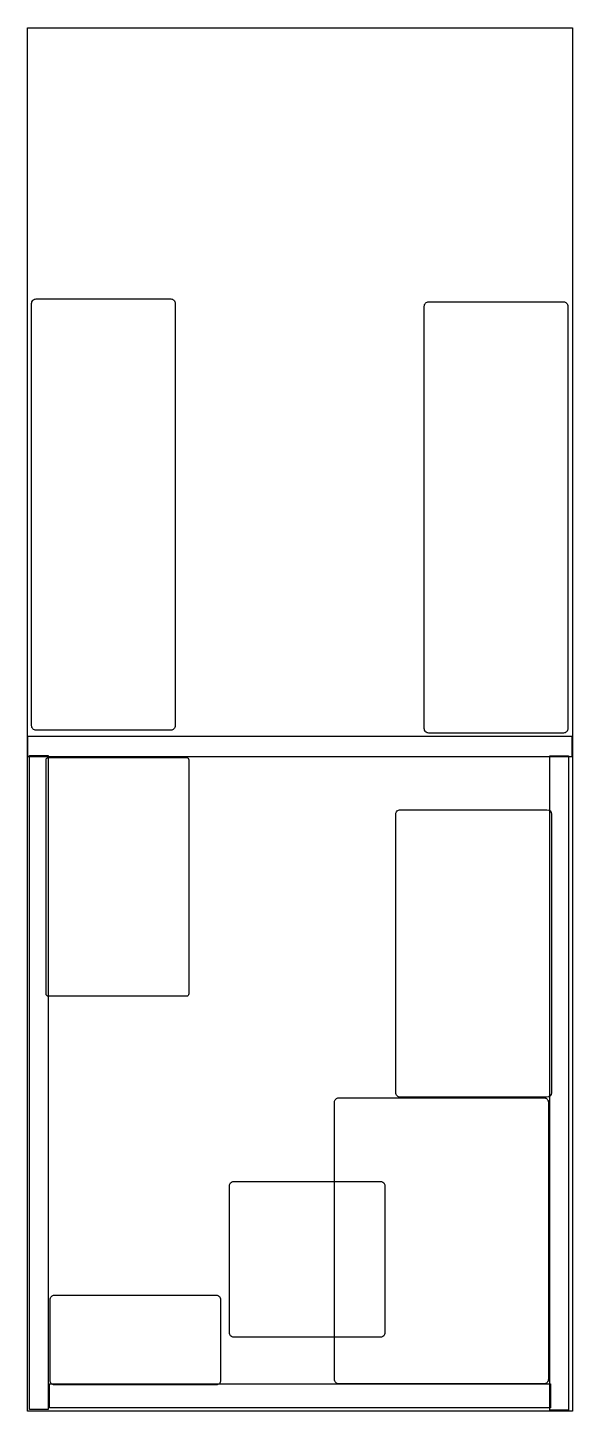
# Model space of a CAD drawing. Extents: x 0 to 6552, y 1368 to 18000.
import ezdxf

# ---------------------------------------------------------------- set-up
doc = ezdxf.new("R2010")
doc.units = 0
doc.layers.add('Layer_1', color=7, linetype='CONTINUOUS')

msp = doc.modelspace()

# ---------------------------------------------------------------- linework, layer by layer
at = {"layer": 'Layer_1', "color": 7}
for points in [[(0, 18000), (6551.999717, 18000), (6551.999717, 1368.000283), (0, 1368.000283)], [(101.618804, 14739.490772)], [(4824.397134, 14705.335843)], [(2.779979, 9481.886929), (6546.758782, 9481.886929), (6546.758782, 9234.00256), (2.779979, 9234.00256)], [(22.420087, 9253.204724), (246.829982, 9253.204724), (246.829982, 1388.514898), (22.420087, 1388.514898)], [(248.809289, 9226.258016)], [(6281.545039, 9247.970551), (6505.954934, 9247.970551), (6505.954934, 1383.280724), (6281.545039, 1383.280724)], [(4481.896252, 8599.899118)], [(3743.572839, 5137.529386)], [(2479.900337, 4131.868252)], [(323.039256, 2764.596189)], [(262.500015, 1696.874457), (6290.62518, 1696.874457), (6290.62518, 1408.874428), (262.500015, 1408.874428)]]:
    msp.add_lwpolyline(points, close=True, dxfattribs=at)
for points in [[(47.978804, 9609.130772), (47.978804, 14685.850772)], [(101.618804, 14739.490772), (1722.338918, 14739.490772)], [(1775.978918, 14685.850772), (1775.978918, 9609.130772)], [(4770.757134, 9574.975843), (4770.757134, 14651.695843)], [(4824.397134, 14705.335843), (6445.117247, 14705.335843)], [(6498.757247, 14651.695843), (6498.757247, 9574.975843)], [(1722.338918, 9555.490772), (101.618804, 9555.490772)], [(6445.117247, 9521.335843), (4824.397134, 9521.335843)], [(222.168662, 6384.455493), (222.168662, 9199.617389)], [(248.809289, 9226.258016), (1911.971214, 9226.258016)], [(1938.61184, 9199.617389), (1938.61184, 6384.455493)], [(4428.256252, 5197.538835), (4428.256252, 8546.259118)], [(4481.896252, 8599.899118), (6246.616309, 8599.899118)], [(6300.256309, 8546.259118), (6300.256309, 5197.538835)], [(1911.971214, 6357.814866), (248.809289, 6357.814866)], [(3689.945575, 1753.047799), (3689.945575, 5083.902122)], [(3743.572839, 5137.529386), (6210.427105, 5137.529386)], [(6246.616309, 5143.898835), (4481.896252, 5143.898835)], [(6264.054369, 5083.902122), (6264.054369, 1753.047799)], [(2426.260337, 2313.508195), (2426.260337, 4078.228252)], [(2479.900337, 4131.868252), (4244.620394, 4131.868252)], [(4298.260394, 4078.228252), (4298.260394, 2313.508195)], [(269.399256, 1738.236189), (269.399256, 2710.956189)], [(323.039256, 2764.596189), (2267.759313, 2764.596189)], [(2321.399313, 2710.956189), (2321.399313, 1738.236189)], [(4244.620394, 2259.868195), (2479.900337, 2259.868195)], [(2267.759313, 1684.596189), (323.039256, 1684.596189)], [(6210.427105, 1699.420535), (3743.572839, 1699.420535)]]:
    msp.add_lwpolyline(points, dxfattribs=at)
for points in [[(47.978804, 14685.850772), (47.978804, 14700.076984), (53.630145, 14713.720528), (63.689597, 14723.779979)], [(63.689597, 14723.779979), (73.749048, 14733.839431), (87.392592, 14739.490772), (101.618804, 14739.490772)], [(1722.338918, 14739.490772), (1736.56513, 14739.490772), (1750.208674, 14733.839431), (1760.268126, 14723.779979)], [(1760.268126, 14723.779979), (1770.327577, 14713.720528), (1775.978918, 14700.076984), (1775.978918, 14685.850772)], [(4770.757134, 14651.695843), (4770.757134, 14665.922055), (4776.408475, 14679.565599), (4786.467926, 14689.62505)], [(4786.467926, 14689.62505), (4796.527377, 14699.684502), (4810.170921, 14705.335843), (4824.397134, 14705.335843)], [(6445.117247, 14705.335843), (6459.34346, 14705.335843), (6472.987004, 14699.684502), (6483.046455, 14689.62505)], [(6483.046455, 14689.62505), (6493.105906, 14679.565599), (6498.757247, 14665.922055), (6498.757247, 14651.695843)], [(63.689597, 9571.201564), (53.630145, 9581.261015), (47.978804, 9594.904559), (47.978804, 9609.130772)], [(101.618804, 9555.490772), (87.392592, 9555.490772), (73.749048, 9561.142113), (63.689597, 9571.201564)], [(1760.268126, 9571.201564), (1750.208674, 9561.142113), (1736.56513, 9555.490772), (1722.338918, 9555.490772)], [(1775.978918, 9609.130772), (1775.978918, 9594.904559), (1770.327577, 9581.261015), (1760.268126, 9571.201564)], [(4786.467926, 9537.046635), (4776.408475, 9547.106086), (4770.757134, 9560.74963), (4770.757134, 9574.975843)], [(4824.397134, 9521.335843), (4810.170921, 9521.335843), (4796.527377, 9526.987183), (4786.467926, 9537.046635)], [(6483.046455, 9537.046635), (6472.987004, 9526.987183), (6459.34346, 9521.335843), (6445.117247, 9521.335843)], [(6498.757247, 9574.975843), (6498.757247, 9560.74963), (6493.105906, 9547.106086), (6483.046455, 9537.046635)], [(222.168662, 9199.617389), (222.168662, 9214.330601), (234.096077, 9226.258016), (248.809289, 9226.258016)], [(1911.971214, 9226.258016), (1919.036747, 9226.258016), (1925.812895, 9223.451244), (1930.808981, 9218.455157)], [(1930.808981, 9218.455157), (1935.805068, 9213.45907), (1938.61184, 9206.682923), (1938.61184, 9199.617389)], [(4428.256252, 8546.259118), (4428.256252, 8560.485331), (4433.907593, 8574.128875), (4443.967044, 8584.188326)], [(4443.967044, 8584.188326), (4454.026496, 8594.247777), (4467.670039, 8599.899118), (4481.896252, 8599.899118)], [(6246.616309, 8599.899118), (6276.240863, 8599.899118), (6300.256309, 8575.883672), (6300.256309, 8546.259118)], [(248.809289, 6357.814866), (234.096077, 6357.814866), (222.168662, 6369.742281), (222.168662, 6384.455493)], [(1930.808981, 6365.617725), (1925.812895, 6360.621638), (1919.036747, 6357.814866), (1911.971214, 6357.814866)], [(1938.61184, 6384.455493), (1938.61184, 6377.389959), (1935.805068, 6370.613812), (1930.808981, 6365.617725)], [(4443.967044, 5159.609627), (4433.907593, 5169.669078), (4428.256252, 5183.312622), (4428.256252, 5197.538835)], [(4481.896252, 5143.898835), (4467.670039, 5143.898835), (4454.026496, 5149.550176), (4443.967044, 5159.609627)], [(6300.256309, 5197.538835), (6300.256309, 5167.914281), (6276.240863, 5143.898835), (6246.616309, 5143.898835)], [(3689.945575, 5083.902122), (3689.945575, 5098.124957), (3695.595574, 5111.765261), (3705.652637, 5121.822324)], [(3705.652637, 5121.822324), (3715.7097, 5131.879387), (3729.350004, 5137.529386), (3743.572839, 5137.529386)], [(6210.427105, 5137.529386), (6224.649939, 5137.529386), (6238.290244, 5131.879387), (6248.347307, 5121.822324)], [(6248.347307, 5121.822324), (6258.404369, 5111.765261), (6264.054369, 5098.124957), (6264.054369, 5083.902122)], [(2426.260337, 4078.228252), (2426.260337, 4092.454464), (2431.911678, 4106.098008), (2441.971129, 4116.15746)], [(2441.971129, 4116.15746), (2452.030581, 4126.216911), (2465.674124, 4131.868252), (2479.900337, 4131.868252)], [(4244.620394, 4131.868252), (4258.846606, 4131.868252), (4272.49015, 4126.216911), (4282.549601, 4116.15746)], [(4282.549601, 4116.15746), (4292.609053, 4106.098008), (4298.260394, 4092.454464), (4298.260394, 4078.228252)], [(269.399256, 2710.956189), (269.399256, 2725.182401), (275.050597, 2738.825945), (285.110049, 2748.885397)], [(285.110049, 2748.885397), (295.1695, 2758.944848), (308.813044, 2764.596189), (323.039256, 2764.596189)], [(2267.759313, 2764.596189), (2281.985526, 2764.596189), (2295.629069, 2758.944848), (2305.688521, 2748.885397)], [(2305.688521, 2748.885397), (2315.747972, 2738.825945), (2321.399313, 2725.182401), (2321.399313, 2710.956189)], [(2441.971129, 2275.578988), (2431.911678, 2285.638439), (2426.260337, 2299.281983), (2426.260337, 2313.508195)], [(2479.900337, 2259.868195), (2465.674124, 2259.868195), (2452.030581, 2265.519536), (2441.971129, 2275.578988)], [(4282.549601, 2275.578988), (4272.49015, 2265.519536), (4258.846606, 2259.868195), (4244.620394, 2259.868195)], [(4298.260394, 2313.508195), (4298.260394, 2299.281983), (4292.609053, 2285.638439), (4282.549601, 2275.578988)], [(285.110049, 1700.306981), (275.050597, 1710.366433), (269.399256, 1724.009976), (269.399256, 1738.236189)], [(323.039256, 1684.596189), (308.813044, 1684.596189), (295.1695, 1690.24753), (285.110049, 1700.306981)], [(2305.688521, 1700.306981), (2295.629069, 1690.24753), (2281.985526, 1684.596189), (2267.759313, 1684.596189)], [(2321.399313, 1738.236189), (2321.399313, 1724.009976), (2315.747972, 1710.366433), (2305.688521, 1700.306981)], [(3705.652637, 1715.127597), (3695.595574, 1725.18466), (3689.945575, 1738.824965), (3689.945575, 1753.047799)], [(3743.572839, 1699.420535), (3729.350004, 1699.420535), (3715.7097, 1705.070535), (3705.652637, 1715.127597)], [(6248.347307, 1715.127597), (6238.290244, 1705.070535), (6224.649939, 1699.420535), (6210.427105, 1699.420535)], [(6264.054369, 1753.047799), (6264.054369, 1738.824965), (6258.404369, 1725.18466), (6248.347307, 1715.127597)]]:
    msp.add_open_spline(points, degree=3, dxfattribs=at)

doc.saveas('drawing.dxf')
